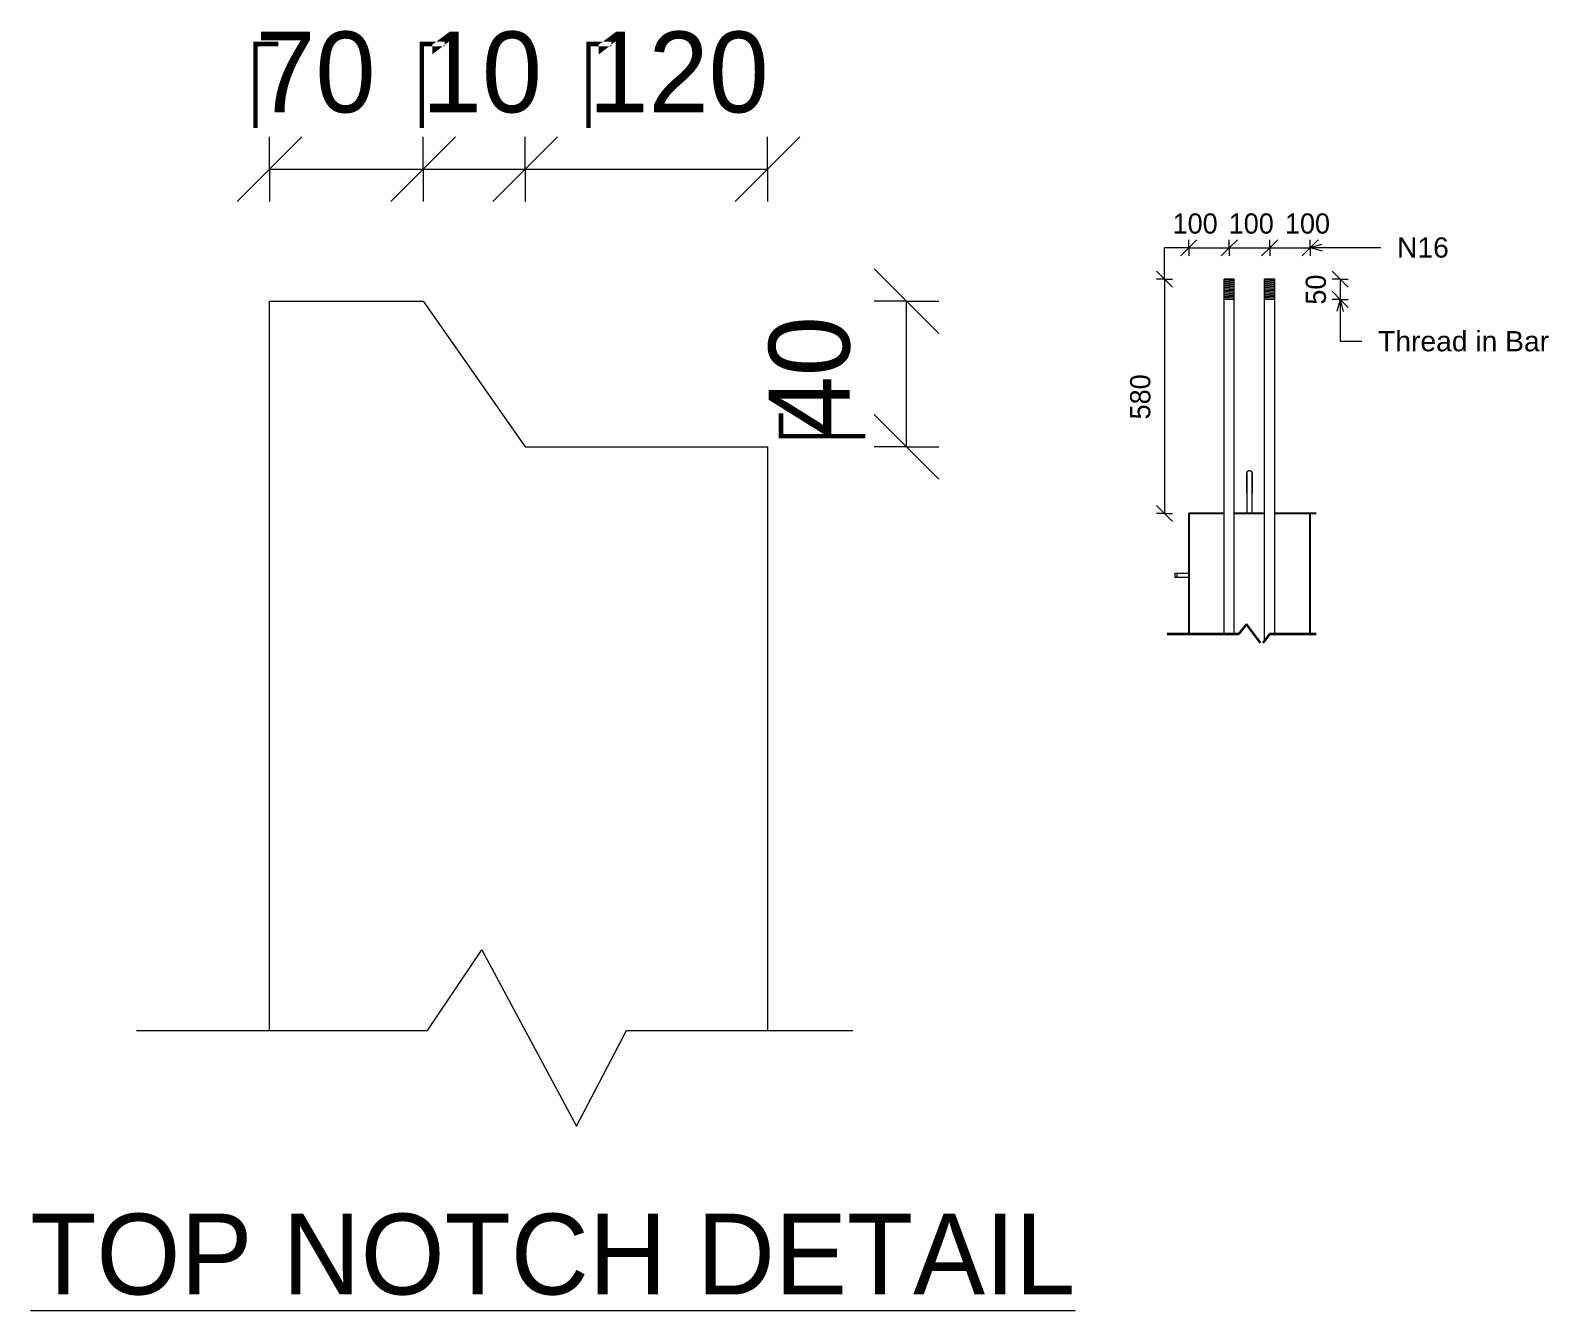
# Model space of a CAD drawing. Header units: millimetres. Extents: x -7945 to 7565, y 1067 to 22619.
# Drawn here: x 3808 to 7565, y 1067 to 4236 of the extents above; entities that cross this region are included whole.
import ezdxf

# ---------------------------------------------------------------- set-up
doc = ezdxf.new("R2010")
doc.units = ezdxf.units.MM
for name, color, linetype, lineweight in [('A-ANNO-DIMS', 211, 'Continuous', 9), ('A-ANNO-DIMS-20', 211, 'Continuous', 9), ('A-ANNO-DIMS-80', 211, 'Continuous', 9), ('A-DETL-GENF', 92, 'Continuous', 18), ('A-DETL-MBND', 5, 'Continuous', 18), ('A-DETL-MEDM', 33, 'Continuous', 35), ('A-DETL-THIN', 151, 'Continuous', 18), ('A-GENM', 13, 'Continuous', 18), ('A-WALL', 113, 'Continuous', 25), ('G-ANNO-TEXT', 231, 'Continuous', 9), ('S-RBAR', 171, 'Continuous', 18)]:
    doc.layers.add(name, color=color, linetype=linetype, lineweight=lineweight)
doc.styles.add('Arial_1', font='arial.ttf', dxfattribs={"height": 50})
doc.styles.add('Nirmala UI Semilight_1', font='NirmalaS.ttf', dxfattribs={"height": 50})
doc.styles.add('Nirmala UI Semilight_3', font='NirmalaS.ttf', dxfattribs={"height": 200})
doc.styles.add('Nirmala UI Semilight_4', font='NirmalaS.ttf', dxfattribs={"height": 200})
doc.dimstyles.new('Arrow_Filled_-_2_5_NI_UI_4', dxfattribs={"dimscale": 304.8, "dimtxt": 209.472789, "dimasz": 0.524934, "dimexe": 0.262467, "dimexo": 0.0625, "dimgap": 0.262467, "dimtad": 1, "dimdec": 4, "dimzin": 0, "dimdsep": 46, "dimtxsty": 'Nirmala UI Semilight_3', "dimblk1": 'OBLIQUE', "dimblk2": 'OBLIQUE', "dimsah": 1, "dimcen": 0.09, "dimazin": 0, "dimtfac": 1, "dimtdec": 4, "dimtix": 1, "dimtmove": 2, "dimatfit": 3, "dimfxl": 0.262467, "dimfxlon": 1, "dimtvp": 1, "dimtolj": 1, "dimtzin": 0, "dimarcsym": 2})
doc.dimstyles.new('Arrow_Filled_-_2_5_NI_UI_5', dxfattribs={"dimscale": 304.8, "dimtxt": 209.472789, "dimasz": 0.524934, "dimexe": 0.262467, "dimexo": 0.0625, "dimgap": 0.262467, "dimtad": 1, "dimdec": 4, "dimzin": 0, "dimdsep": 46, "dimtxsty": 'Nirmala UI Semilight_3', "dimblk1": 'OBLIQUE', "dimblk2": 'OBLIQUE', "dimsah": 1, "dimcen": 0.09, "dimazin": 0, "dimtfac": 1, "dimtdec": 4, "dimtix": 1, "dimtmove": 0, "dimatfit": 3, "dimfxl": 0.262467, "dimfxlon": 1, "dimtvp": 1, "dimtolj": 1, "dimtzin": 0, "dimarcsym": 2})
doc.dimstyles.new('Arrow_Filled_-_2_5_NI_UI_6', dxfattribs={"dimscale": 304.8, "dimtxt": 52.368197, "dimasz": 0.131234, "dimexe": 0.065617, "dimexo": 0.0625, "dimgap": 0.065617, "dimtad": 1, "dimdec": 4, "dimzin": 0, "dimdsep": 46, "dimtxsty": 'Nirmala UI Semilight_1', "dimblk1": 'OBLIQUE', "dimblk2": 'OBLIQUE', "dimsah": 1, "dimcen": 0.09, "dimazin": 0, "dimtfac": 1, "dimtdec": 4, "dimtix": 1, "dimtmove": 0, "dimatfit": 3, "dimfxl": 0.065617, "dimfxlon": 1, "dimtvp": 1, "dimtolj": 1, "dimtzin": 0, "dimarcsym": 2})
doc.dimstyles.new('Arrow_Filled_-_2_5_NI_UI_7', dxfattribs={"dimscale": 304.8, "dimtxt": 52.368197, "dimasz": 0.131234, "dimexe": 0.065617, "dimexo": 0.0625, "dimgap": 0.065617, "dimtad": 1, "dimdec": 4, "dimzin": 0, "dimdsep": 46, "dimtxsty": 'Nirmala UI Semilight_1', "dimblk1": 'OBLIQUE', "dimblk2": 'OBLIQUE', "dimsah": 1, "dimcen": 0.09, "dimazin": 0, "dimtfac": 1, "dimtdec": 4, "dimtix": 1, "dimtmove": 2, "dimatfit": 3, "dimfxl": 0.065617, "dimfxlon": 1, "dimtvp": 1, "dimtolj": 1, "dimtzin": 0, "dimarcsym": 2})

# ---------------------------------------------------------------- blocks, each defined once
blk = doc.blocks.new('12_7Ø_ Lifting Insert_COLUMN - 12_9Ø Lifting insert-1653057-Detail 191')
at = {"layer": 'A-GENM'}
for p, q in [((-6320.2, 3090), (-6320.2, 3040)), ((-6307.5, 3040), (-6307.5, 3090))]:
    blk.add_line(p, q, dxfattribs=at)
at = {"layer": 'A-GENM', "flags": 128}
for points in [[(-6320.2, 3140), (-6320.1, 3140.3), (-6320.1, 3140.5), (-6320.1, 3140.8), (-6320.1, 3141), (-6320, 3141.3), (-6320, 3141.5), (-6319.9, 3141.8), (-6319.8, 3142), (-6319.7, 3142.2), (-6319.7, 3142.5), (-6319.5, 3142.7), (-6319.4, 3142.9), (-6319.3, 3143.2), (-6319.2, 3143.4), (-6319, 3143.6), (-6318.9, 3143.8), (-6318.7, 3144), (-6318.6, 3144.2), (-6318.4, 3144.4), (-6318.2, 3144.6), (-6318, 3144.7), (-6317.8, 3144.9), (-6317.7, 3145.1), (-6317.4, 3145.2), (-6317.2, 3145.3), (-6317, 3145.5), (-6316.8, 3145.6), (-6316.6, 3145.7), (-6316.3, 3145.8), (-6316.1, 3145.9), (-6315.9, 3146), (-6315.6, 3146.1), (-6315.4, 3146.2), (-6315.1, 3146.2), (-6314.9, 3146.3), (-6314.6, 3146.3), (-6314.4, 3146.3), (-6314.1, 3146.3), (-6313.9, 3146.3), (-6313.6, 3146.3), (-6313.4, 3146.3), (-6313.1, 3146.3), (-6312.9, 3146.3), (-6312.6, 3146.2), (-6312.4, 3146.2), (-6312.1, 3146.1), (-6311.9, 3146), (-6311.6, 3146), (-6311.4, 3145.9), (-6311.2, 3145.8), (-6310.9, 3145.7), (-6310.7, 3145.5), (-6310.5, 3145.4), (-6310.3, 3145.3), (-6310.1, 3145.1), (-6309.9, 3145), (-6309.7, 3144.8), (-6309.5, 3144.6), (-6309.3, 3144.5), (-6309.1, 3144.3), (-6309, 3144.1), (-6308.8, 3143.9), (-6308.6, 3143.7), (-6308.5, 3143.5), (-6308.4, 3143.3), (-6308.2, 3143.1), (-6308.1, 3142.8), (-6308, 3142.6), (-6307.9, 3142.4), (-6307.8, 3142.1), (-6307.7, 3141.9), (-6307.7, 3141.6), (-6307.6, 3141.4), (-6307.6, 3141.1), (-6307.5, 3140.9), (-6307.5, 3140.6), (-6307.5, 3140.4), (-6307.5, 3140.1), (-6307.5, 3140)], [(-6320.2, 3090), (-6320.2, 3092), (-6320.2, 3094), (-6320.2, 3096), (-6320.2, 3098), (-6320.2, 3099.9), (-6320.2, 3101.9), (-6320.2, 3103.8), (-6320.2, 3105.7), (-6320.2, 3107.6), (-6320.2, 3109.5), (-6320.2, 3111.3), (-6320.2, 3113.1), (-6320.2, 3114.8), (-6320.2, 3116.6), (-6320.2, 3118.2), (-6320.2, 3119.9), (-6320.2, 3121.4), (-6320.2, 3123), (-6320.2, 3124.4), (-6320.2, 3125.9), (-6320.2, 3127.2), (-6320.2, 3128.5), (-6320.2, 3129.8), (-6320.2, 3131), (-6320.2, 3132.1), (-6320.2, 3133.1), (-6320.2, 3134.1), (-6320.2, 3135), (-6320.2, 3135.8), (-6320.2, 3136.6), (-6320.2, 3137.3), (-6320.2, 3137.9), (-6320.2, 3138.4), (-6320.2, 3138.9), (-6320.2, 3139.3), (-6320.2, 3139.6), (-6320.2, 3139.8), (-6320.2, 3139.9), (-6320.2, 3140), (-6320.2, 3140)], [(-6320.2, 3140), (-6320.2, 3140), (-6320.2, 3139.8), (-6320.2, 3139.6), (-6320.2, 3139.4), (-6320.2, 3139), (-6320.2, 3138.6), (-6320.2, 3138.1), (-6320.2, 3137.5), (-6320.2, 3136.8), (-6320.2, 3136.1), (-6320.2, 3135.2), (-6320.2, 3134.3), (-6320.2, 3133.4), (-6320.2, 3132.4), (-6320.2, 3131.3), (-6320.2, 3130.1), (-6320.2, 3128.9), (-6320.2, 3127.6), (-6320.2, 3126.2), (-6320.2, 3124.8), (-6320.2, 3123.4), (-6320.2, 3121.9), (-6320.2, 3120.3), (-6320.2, 3118.7), (-6320.2, 3117), (-6320.2, 3115.3), (-6320.2, 3113.6), (-6320.2, 3111.8), (-6320.2, 3110), (-6320.2, 3108.1), (-6320.2, 3106.2), (-6320.2, 3104.3), (-6320.2, 3102.4), (-6320.2, 3100.5), (-6320.2, 3098.5), (-6320.2, 3096.5), (-6320.2, 3094.5), (-6320.2, 3092.5), (-6320.2, 3090.5), (-6320.2, 3090)], [(-6307.5, 3090), (-6307.5, 3092), (-6307.5, 3094), (-6307.5, 3096), (-6307.5, 3098), (-6307.5, 3099.9), (-6307.5, 3101.9), (-6307.5, 3103.8), (-6307.5, 3105.7), (-6307.5, 3107.6), (-6307.5, 3109.5), (-6307.5, 3111.3), (-6307.5, 3113.1), (-6307.5, 3114.8), (-6307.5, 3116.6), (-6307.5, 3118.2), (-6307.5, 3119.9), (-6307.5, 3121.4), (-6307.5, 3123), (-6307.5, 3124.4), (-6307.5, 3125.9), (-6307.5, 3127.2), (-6307.5, 3128.5), (-6307.5, 3129.8), (-6307.5, 3131), (-6307.5, 3132.1), (-6307.5, 3133.1), (-6307.5, 3134.1), (-6307.5, 3135), (-6307.5, 3135.8), (-6307.5, 3136.6), (-6307.5, 3137.3), (-6307.5, 3137.9), (-6307.5, 3138.4), (-6307.5, 3138.9), (-6307.5, 3139.3), (-6307.5, 3139.6), (-6307.5, 3139.8), (-6307.5, 3139.9), (-6307.5, 3140), (-6307.5, 3140)], [(-6307.5, 3140), (-6307.5, 3140), (-6307.5, 3139.8), (-6307.5, 3139.6), (-6307.5, 3139.4), (-6307.5, 3139), (-6307.5, 3138.6), (-6307.5, 3138.1), (-6307.5, 3137.5), (-6307.5, 3136.8), (-6307.5, 3136.1), (-6307.5, 3135.2), (-6307.5, 3134.3), (-6307.5, 3133.4), (-6307.5, 3132.4), (-6307.5, 3131.3), (-6307.5, 3130.1), (-6307.5, 3128.9), (-6307.5, 3127.6), (-6307.5, 3126.2), (-6307.5, 3124.8), (-6307.5, 3123.4), (-6307.5, 3121.9), (-6307.5, 3120.3), (-6307.5, 3118.7), (-6307.5, 3117), (-6307.5, 3115.3), (-6307.5, 3113.6), (-6307.5, 3111.8), (-6307.5, 3110), (-6307.5, 3108.1), (-6307.5, 3106.2), (-6307.5, 3104.3), (-6307.5, 3102.4), (-6307.5, 3100.5), (-6307.5, 3098.5), (-6307.5, 3096.5), (-6307.5, 3094.5), (-6307.5, 3092.5), (-6307.5, 3090.5), (-6307.5, 3090)]]:
    blk.add_lwpolyline(points, dxfattribs=at)
blk = doc.blocks.new('RR spread anchor face based - RR-SA-2_5-250-1726823-Detail 191')
at = {"layer": 'A-GENM'}
for p, q in [((-6498.8, 2892), (-6493.8, 2892)), ((-6498.8, 2892), (-6498.8, 2882)), ((-6493.8, 2882), (-6498.8, 2882)), ((-6493.8, 2892), (-6463.8, 2892)), ((-6493.8, 2892), (-6493.8, 2882)), ((-6463.8, 2882), (-6493.8, 2882))]:
    blk.add_line(p, q, dxfattribs=at)
blk = doc.blocks.new('M_Break Line - M_Break Line-1505765-Detail 191')
at = {"layer": 'A-DETL-MEDM'}
for p, q in [((-6321.6, 2766.4), (-6340.6, 2741)), ((-6286.5, 2719.6), (-6321.6, 2766.4)), ((-6340.6, 2741), (-6517.6, 2741)), ((-6264.4, 2741), (-6280.5, 2719.6)), ((-6148.5, 2741), (-6264.4, 2741))]:
    blk.add_line(p, q, dxfattribs=at)
blk = doc.blocks.new('DIMBLOCK78-TOP NOTCH DETAIL')
at = {"layer": 'A-ANNO-DIMS-80'}
for p, q in [((4400.3, 3891.8), (4480.3, 3971.8)), ((4400.3, 3891.8), (4400.3, 3971.8)), ((4780.3, 3891.8), (4860.3, 3971.8)), ((4780.3, 3891.8), (4780.3, 3971.8)), ((4400.3, 3891.8), (4320.3, 3811.8)), ((4400.3, 3891.8), (4780.3, 3891.8)), ((4400.3, 3891.8), (4400.3, 3811.8)), ((4780.3, 3891.8), (4700.3, 3811.8)), ((4780.3, 3891.8), (4780.3, 3811.8))]:
    blk.add_line(p, q, dxfattribs=at)
at = {"layer": 'A-ANNO-DIMS-80', "color": 0, "insert": (4365.1, 4232.7), "char_height": 200, "width": 356.485, "attachment_point": 1, "line_spacing_factor": 1.142579, "style": 'Nirmala UI Semilight_3'}
blk.add_mtext('\u202a70', dxfattribs=at)
blk = doc.blocks.new('_Oblique')
at = {"color": 0, "linetype": 'ByBlock', "lineweight": -2}
blk.add_line((-0.5, -0.5), (0.5, 0.5), dxfattribs=at)
blk = doc.blocks.new('DIMBLOCK79-TOP NOTCH DETAIL')
at = {"layer": 'A-ANNO-DIMS-80'}
for p, q in [((4780.3, 3891.8), (4860.3, 3971.8)), ((4780.3, 3891.8), (4780.3, 3971.8)), ((5032.7, 3891.8), (5112.7, 3971.8)), ((5032.7, 3891.8), (5032.7, 3971.8)), ((4780.3, 3891.8), (4700.3, 3811.8)), ((4780.3, 3891.8), (5032.7, 3891.8)), ((4780.3, 3891.8), (4780.3, 3811.8)), ((5032.7, 3891.8), (4952.7, 3811.8)), ((5032.7, 3891.8), (5032.7, 3811.8))]:
    blk.add_line(p, q, dxfattribs=at)
at = {"layer": 'A-ANNO-DIMS-80', "color": 0, "insert": (4777, 4232.7), "char_height": 200, "width": 310.781, "attachment_point": 1, "line_spacing_factor": 1.142579, "style": 'Nirmala UI Semilight_3'}
blk.add_mtext('\u202a10', dxfattribs=at)
blk = doc.blocks.new('DIMBLOCK80-TOP NOTCH DETAIL')
at = {"layer": 'A-ANNO-DIMS-80'}
for p, q in [((5032.7, 3891.8), (5112.7, 3971.8)), ((5032.7, 3891.8), (5032.7, 3971.8)), ((5632.7, 3891.8), (5712.7, 3971.8)), ((5632.7, 3891.8), (5632.7, 3971.8)), ((5032.7, 3891.8), (4952.7, 3811.8)), ((5032.7, 3891.8), (5632.7, 3891.8)), ((5032.7, 3891.8), (5032.7, 3811.8)), ((5632.7, 3891.8), (5552.7, 3811.8)), ((5632.7, 3891.8), (5632.7, 3811.8))]:
    blk.add_line(p, q, dxfattribs=at)
at = {"layer": 'A-ANNO-DIMS-80', "color": 0, "insert": (5189.2, 4232.7), "char_height": 200, "width": 493.594, "attachment_point": 1, "line_spacing_factor": 1.142579, "style": 'Nirmala UI Semilight_3'}
blk.add_mtext('\u202a120', dxfattribs=at)
blk = doc.blocks.new('DIMBLOCK81-TOP NOTCH DETAIL')
at = {"layer": 'A-ANNO-DIMS-80'}
for p, q in [((5976.3, 3565.5), (5896.3, 3645.5)), ((5976.3, 3565.5), (5896.3, 3565.5)), ((5976.3, 3205), (5976.3, 3565.5)), ((5976.3, 3565.5), (6056.3, 3485.5)), ((5976.3, 3565.5), (6056.3, 3565.5)), ((5976.3, 3205), (5896.3, 3285)), ((5976.3, 3205), (5896.3, 3205)), ((5976.3, 3205), (6056.3, 3125)), ((5976.3, 3205), (6056.3, 3205))]:
    blk.add_line(p, q, dxfattribs=at)
at = {"layer": 'A-ANNO-DIMS-80', "color": 0, "insert": (5635.4, 3231), "char_height": 200, "width": 370.196, "attachment_point": 1, "rotation": 90, "line_spacing_factor": 1.142579, "style": 'Nirmala UI Semilight_3'}
blk.add_mtext('\u202a40', dxfattribs=at)
blk = doc.blocks.new('DIMBLOCK82-Detail 191')
at = {"layer": 'A-ANNO-DIMS-20'}
for p, q in [((6614.9, 3620), (6594.9, 3640)), ((6614.9, 3620), (6594.9, 3620)), ((6614.9, 3620), (6614.9, 3040)), ((6614.9, 3620), (6634.9, 3600)), ((6614.9, 3620), (6634.9, 3620)), ((6614.9, 3040), (6594.9, 3060)), ((6614.9, 3040), (6594.9, 3040)), ((6614.9, 3040), (6634.9, 3020)), ((6614.9, 3040), (6634.9, 3040))]:
    blk.add_line(p, q, dxfattribs=at)
at = {"layer": 'A-ANNO-DIMS-20', "color": 0, "insert": (6529.6, 3272.9), "char_height": 50, "width": 137.109, "attachment_point": 1, "rotation": 90, "line_spacing_factor": 1.142579, "style": 'Nirmala UI Semilight_1'}
blk.add_mtext('580', dxfattribs=at)
blk = doc.blocks.new('DIMBLOCK83-Detail 191')
at = {"layer": 'A-ANNO-DIMS-20'}
for p, q in [((6675, 3697.5), (6655, 3677.5)), ((6675, 3697.5), (6695, 3717.5)), ((6675, 3697.5), (6675, 3717.5)), ((6675, 3697.5), (6775, 3697.5)), ((6675, 3697.5), (6675, 3677.5)), ((6775, 3697.5), (6755, 3677.5)), ((6775, 3697.5), (6795, 3717.5)), ((6775, 3697.5), (6775, 3717.5)), ((6775, 3697.5), (6775, 3677.5))]:
    blk.add_line(p, q, dxfattribs=at)
at = {"layer": 'A-ANNO-DIMS-20', "color": 0, "insert": (6634.8, 3782.7), "char_height": 50, "width": 123.399, "attachment_point": 1, "line_spacing_factor": 1.142579, "style": 'Nirmala UI Semilight_1'}
blk.add_mtext('100', dxfattribs=at)
blk = doc.blocks.new('DIMBLOCK84-Detail 191')
at = {"layer": 'A-ANNO-DIMS-20'}
for p, q in [((6775, 3697.5), (6755, 3677.5)), ((6775, 3697.5), (6795, 3717.5)), ((6775, 3697.5), (6775, 3717.5)), ((6775, 3697.5), (6875, 3697.5)), ((6775, 3697.5), (6775, 3677.5)), ((6875, 3697.5), (6855, 3677.5)), ((6875, 3697.5), (6895, 3717.5)), ((6875, 3697.5), (6875, 3717.5)), ((6875, 3697.5), (6875, 3677.5))]:
    blk.add_line(p, q, dxfattribs=at)
at = {"layer": 'A-ANNO-DIMS-20', "color": 0, "insert": (6773.6, 3782.7), "char_height": 50, "width": 123.399, "attachment_point": 1, "line_spacing_factor": 1.142579, "style": 'Nirmala UI Semilight_1'}
blk.add_mtext('100', dxfattribs=at)
blk = doc.blocks.new('DIMBLOCK85-Detail 191')
at = {"layer": 'A-ANNO-DIMS-20'}
for p, q in [((6875, 3697.5), (6855, 3677.5)), ((6875, 3697.5), (6895, 3717.5)), ((6875, 3697.5), (6875, 3717.5)), ((6875, 3697.5), (6975, 3697.5)), ((6875, 3697.5), (6875, 3677.5)), ((6975, 3697.5), (6955, 3677.5)), ((6975, 3697.5), (6995, 3717.5)), ((6975, 3697.5), (6975, 3717.5)), ((6975, 3697.5), (6975, 3677.5))]:
    blk.add_line(p, q, dxfattribs=at)
at = {"layer": 'A-ANNO-DIMS-20', "color": 0, "insert": (6912.7, 3782.7), "char_height": 50, "width": 123.399, "attachment_point": 1, "line_spacing_factor": 1.142579, "style": 'Nirmala UI Semilight_1'}
blk.add_mtext('100', dxfattribs=at)
blk = doc.blocks.new('DIMBLOCK86-Detail 191')
at = {"layer": 'A-ANNO-DIMS-20'}
for p, q in [((7049.4, 3620), (7029.4, 3640)), ((7049.4, 3620), (7029.4, 3620)), ((7049.4, 3620), (7049.4, 3570)), ((7049.4, 3620), (7069.4, 3600)), ((7049.4, 3620), (7069.4, 3620)), ((7049.4, 3570), (7029.4, 3590)), ((7049.4, 3570), (7029.4, 3570)), ((7049.4, 3570), (7069.4, 3550)), ((7049.4, 3570), (7069.4, 3570))]:
    blk.add_line(p, q, dxfattribs=at)
at = {"layer": 'A-ANNO-DIMS-20', "color": 0, "insert": (6964.1, 3556.9), "char_height": 50, "width": 91.406, "attachment_point": 1, "rotation": 90, "line_spacing_factor": 1.142579, "style": 'Nirmala UI Semilight_1'}
blk.add_mtext('50', dxfattribs=at)

msp = doc.modelspace()

# ---------------------------------------------------------------- linework, layer by layer
at = {"layer": 'A-DETL-MBND'}
for p, q in [((6614.85745, 3620), (6614.85745, 3697.49952)), ((6675.01317, 3697.49952), (6614.85745, 3697.49952)), ((6762.51317, 3620), (6787.51317, 3618.68981)), ((6762.51317, 3617), (6787.51317, 3615.68981)), ((6762.51317, 3614), (6787.51317, 3612.68981)), ((6762.51317, 3614), (6787.51317, 3612.68981)), ((6762.51317, 3611), (6787.51317, 3609.68981)), ((6762.51317, 3611), (6787.51317, 3609.68981)), ((6762.51317, 3608), (6787.51317, 3606.68981)), ((6862.51317, 3620), (6887.51317, 3618.68981)), ((6862.51317, 3617), (6887.51317, 3615.68981)), ((6862.51317, 3614), (6887.51317, 3612.68981)), ((6862.51317, 3614), (6887.51317, 3612.68981)), ((6862.51317, 3611), (6887.51317, 3609.68981)), ((6862.51317, 3611), (6887.51317, 3609.68981)), ((6862.51317, 3608), (6887.51317, 3606.68981)), ((6762.51317, 3605), (6787.51317, 3603.68981)), ((6762.51317, 3602), (6787.51317, 3600.68981)), ((6762.51317, 3599), (6787.51317, 3597.68981)), ((6762.51317, 3596), (6787.51317, 3594.68981)), ((6762.51317, 3593), (6787.51317, 3591.68981)), ((6762.51317, 3590), (6787.51317, 3588.68981)), ((6762.51317, 3587), (6787.51317, 3585.68981)), ((6762.51317, 3584), (6787.51317, 3582.68981)), ((6762.51317, 3581), (6787.51317, 3579.68981)), ((6762.51317, 3578), (6787.51317, 3576.68981)), ((6762.51317, 3575), (6787.51317, 3573.68981)), ((6762.51317, 3572), (6787.51317, 3570.68981)), ((6787.51317, 3570), (6762.51317, 3570)), ((6787.51317, 3570), (6762.51317, 3570)), ((6862.51317, 3605), (6887.51317, 3603.68981)), ((6862.51317, 3602), (6887.51317, 3600.68981)), ((6862.51317, 3599), (6887.51317, 3597.68981)), ((6862.51317, 3596), (6887.51317, 3594.68981)), ((6862.51317, 3593), (6887.51317, 3591.68981)), ((6862.51317, 3590), (6887.51317, 3588.68981)), ((6862.51317, 3587), (6887.51317, 3585.68981)), ((6862.51317, 3584), (6887.51317, 3582.68981)), ((6862.51317, 3581), (6887.51317, 3579.68981)), ((6862.51317, 3578), (6887.51317, 3576.68981)), ((6862.51317, 3575), (6887.51317, 3573.68981)), ((6862.51317, 3572), (6887.51317, 3570.68981)), ((6887.51317, 3570), (6862.51317, 3570)), ((6887.51317, 3570), (6862.51317, 3570))]:
    msp.add_line(p, q, dxfattribs=at)
at = {"layer": 'A-DETL-THIN', "lineweight": 9}
for p, q in [((4400.30076, 1760.77489), (4400.30076, 3565.45823)), ((4400.30076, 3565.45823), (4780.30076, 3565.45823)), ((4780.30076, 3565.45823), (5032.67439, 3205.03133)), ((5032.67439, 3205.03133), (5632.67439, 3205.03133)), ((5632.67439, 3205.03133), (5632.67439, 1760.77489)), ((4791.28055, 1760.77489), (4925.48684, 1959.7439)), ((4925.48684, 1959.7439), (5159.68663, 1523.30928)), ((4071.28055, 1760.77489), (4791.28055, 1760.77489)), ((5159.68663, 1523.30928), (5283.31534, 1760.77489)), ((5283.31534, 1760.77489), (5843.31534, 1760.77489))]:
    msp.add_line(p, q, dxfattribs=at)
at = {"layer": 'A-WALL'}
for p, q in [((6762.51317, 3040), (6675.01317, 3040)), ((6675.01317, 3040), (6675.01317, 2741.04426)), ((6862.51317, 3040), (6787.51317, 3040)), ((6990.2672, 3040), (6887.51317, 3040)), ((6975.01317, 2741.04426), (6975.01317, 3040))]:
    msp.add_line(p, q, dxfattribs=at)
at = {"layer": 'G-ANNO-TEXT', "color": 10}
for p, q in [((6975.00949, 3698.33427), (7005.00949, 3706.37275)), ((6975.00949, 3698.33427), (7005.00949, 3690.2958)), ((6975.00949, 3698.33427), (7150.10358, 3698.33427)), ((7049.17743, 3569.76862), (7041.13895, 3539.76862)), ((7049.17743, 3569.76862), (7057.2159, 3539.76862)), ((7049.17743, 3569.76862), (7049.17743, 3466.43536)), ((7049.17743, 3466.43536), (7103.24808, 3466.43536))]:
    msp.add_line(p, q, dxfattribs=at)
at = {"layer": 'S-RBAR'}
for p, q in [((6787.51317, 3620), (6762.51317, 3620)), ((6762.51317, 2741.04426), (6762.51317, 3620)), ((6787.51317, 2741.04426), (6787.51317, 3620)), ((6887.51317, 3620), (6862.51317, 3620)), ((6862.51317, 2725.23223), (6862.51317, 3620)), ((6887.51317, 2741.04426), (6887.51317, 3620))]:
    msp.add_line(p, q, dxfattribs=at)

# ---------------------------------------------------------------- block references
at = {"layer": 'A-DETL-GENF'}
msp.add_blockref('M_Break Line - M_Break Line-1505765-Detail 191', (13138.817, 0), dxfattribs=at)
at = {"layer": 'A-GENM'}
for name in ['12_7Ø_ Lifting Insert_COLUMN - 12_9Ø Lifting insert-1653057-Detail 191', 'RR spread anchor face based - RR-SA-2_5-250-1726823-Detail 191']:
    msp.add_blockref(name, (13138.817, 0), dxfattribs=at)

# ---------------------------------------------------------------- texts
at = {"layer": 'G-ANNO-TEXT', "color": 7, "attachment_point": 1}
for s, insert, char_height, width, style in [('N16', (7190.10358, 3723.33427), 50, 153.924, 'Arial_1'), ('Thread in Bar', (7143.24808, 3491.43536), 50, 508.269875, 'Arial_1'), ('\\LTOP NOTCH DETAIL', (3808.40199, 1307.16895), 200, 2975.864, 'Nirmala UI Semilight_4')]:
    msp.add_mtext(s, dxfattribs=dict(at, insert=insert, char_height=char_height, width=width, style=style))

# ---------------------------------------------------------------- dimensions: what is measured, and where the dimension line sits
at = {"layer": 'A-ANNO-DIMS'}
for base, p1, p2, text, override, picture, middle in [((4780.30076, 3891.80151), (4400.30076, 3811.80151), (4780.30076, 3811.80151), '\u202a70', {"dimpost": '<>', "dimfxl": 380}, 'DIMBLOCK78-TOP NOTCH DETAIL', (4543.35655, 4099.40571)), ((5632.67439, 3891.80151), (5032.67439, 3811.80151), (5632.67439, 3811.80151), '\u202a120', {"dimpost": '<>', "dimfxl": 600}, 'DIMBLOCK80-TOP NOTCH DETAIL', (5436.02285, 4099.40571))]:
    dim = msp.add_linear_dim(base=base, p1=p1, p2=p2, text=text, dimstyle='Arrow_Filled_-_2_5_NI_UI_4', override=override, dxfattribs=at)
    dim.commit()
    dim.dimension.update_dxf_attribs({"geometry": picture, "text_midpoint": middle, "dimtype": 160})
dim = msp.add_linear_dim(base=(5032.67439, 3891.80151), p1=(4780.30076, 3811.80151), p2=(5032.67439, 3811.80151), text='\u202a10', dimstyle='Arrow_Filled_-_2_5_NI_UI_5', override={"dimpost": '<>', "dimfxl": 252.373632}, dxfattribs=at)
dim.commit()
dim.dimension.update_dxf_attribs({"geometry": 'DIMBLOCK79-TOP NOTCH DETAIL', "text_midpoint": (4906.48757, 4092.79155)})
for base, p1, p2, picture, middle in [((6775.01317, 3697.49952), (6675.01317, 3677.49952), (6775.01317, 3677.49952), 'DIMBLOCK83-Detail 191', (6696.4568, 3749.40057)), ((6975.01317, 3697.49952), (6875.01317, 3677.49952), (6975.01317, 3677.49952), 'DIMBLOCK85-Detail 191', (6974.41538, 3749.40057))]:
    dim = msp.add_linear_dim(base=base, p1=p1, p2=p2, dimstyle='Arrow_Filled_-_2_5_NI_UI_7', override={"dimpost": '<>', "dimfxl": 100}, dxfattribs=at)
    dim.commit()
    dim.dimension.update_dxf_attribs({"geometry": picture, "text_midpoint": middle, "dimtype": 160})
dim = msp.add_linear_dim(base=(6875.01317, 3697.49952), p1=(6775.01317, 3677.49952), p2=(6875.01317, 3677.49952), dimstyle='Arrow_Filled_-_2_5_NI_UI_6', override={"dimpost": '<>', "dimfxl": 100}, dxfattribs=at)
dim.commit()
dim.dimension.update_dxf_attribs({"geometry": 'DIMBLOCK84-Detail 191', "text_midpoint": (6825.01317, 3743.47581)})
dim = msp.add_linear_dim(base=(5976.32988, 3565.45823), p1=(5896.32988, 3205.03133), p2=(5896.32988, 3565.45823), angle=90, text='\u202a40', dimstyle='Arrow_Filled_-_2_5_NI_UI_5', override={"dimpost": '<>', "dimfxl": 360.426899}, dxfattribs=at)
dim.commit()
dim.dimension.update_dxf_attribs({"geometry": 'DIMBLOCK81-TOP NOTCH DETAIL', "text_midpoint": (5775.89771, 3385.24478)})
for base, p1, p2, override, picture, middle in [((7049.38278, 3570), (7029.38278, 3620), (7029.38278, 3570), {"dimpost": '<>', "dimfxl": 50}, 'DIMBLOCK86-Detail 191', (7003.54596, 3595)), ((6614.85745, 3040), (6634.85745, 3620), (6634.85745, 3040), {"dimpost": '<>', "dimfxl": 580}, 'DIMBLOCK82-Detail 191', (6569.02063, 3330))]:
    dim = msp.add_linear_dim(base=base, p1=p1, p2=p2, angle=90, dimstyle='Arrow_Filled_-_2_5_NI_UI_6', override=override, dxfattribs=at)
    dim.commit()
    dim.dimension.update_dxf_attribs({"geometry": picture, "text_midpoint": middle})

doc.saveas('drawing.dxf')
